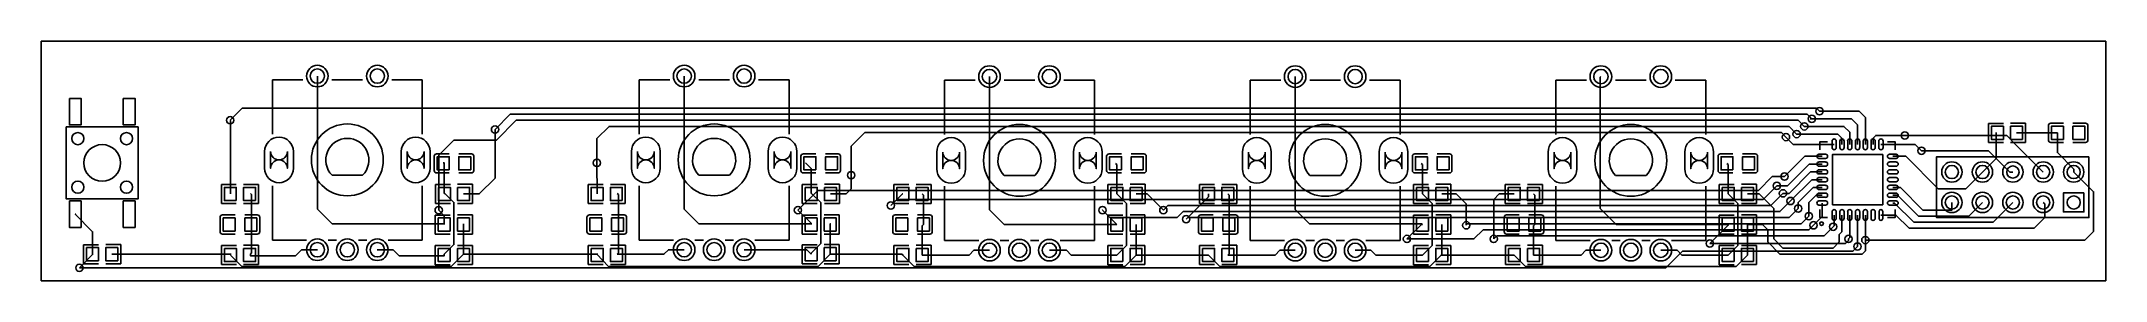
# Model space of a CAD drawing. Header units: millimetres. Extents: x 0 to 172, y -20 to 0.
import ezdxf

# ---------------------------------------------------------------- set-up
doc = ezdxf.new("R2010")
doc.units = ezdxf.units.MM

msp = doc.modelspace()

# ---------------------------------------------------------------- linework, layer by layer
for points in [[(0, 0), (172.21, 0), (172.21, -20), (0, -20)], [(0, -20), (0, 0)], [(19.28, -7.76), (19.28, -3.21)], [(19.28, -3.21), (21.83, -3.21)], [(33.62, -15.24), (24.26, -15.24), (23.03, -14.01), (23.03, -2.91)], [(24.25, -3.21), (26.8, -3.21)], [(29.23, -3.21), (31.78, -3.21)], [(31.78, -7.76), (31.78, -3.21)], [(49.88, -7.76), (49.88, -3.21)], [(49.88, -3.21), (52.43, -3.21)], [(64.22, -15.24), (54.86, -15.24), (53.63, -14.01), (53.63, -2.91)], [(54.86, -3.21), (57.41, -3.21)], [(59.83, -3.21), (62.38, -3.21)], [(62.38, -7.76), (62.38, -3.21)], [(75.35, -7.8), (75.35, -3.25)], [(75.35, -3.25), (77.9, -3.25)], [(79.1, -2.95), (79.1, -14.08), (80.32, -15.3), (89.73, -15.3)], [(80.32, -3.25), (82.87, -3.25)], [(85.3, -3.25), (87.85, -3.25)], [(87.85, -7.8), (87.85, -3.25)], [(100.85, -7.8), (100.85, -3.25)], [(100.85, -3.25), (103.4, -3.25)], [(115.22, -15.3), (115.17, -15.24), (105.79, -15.24), (104.6, -14.05), (104.6, -2.95)], [(105.83, -3.25), (108.37, -3.25)], [(110.8, -3.25), (113.35, -3.25)], [(113.35, -7.8), (113.35, -3.25)], [(126.35, -7.8), (126.35, -3.25)], [(126.35, -3.25), (128.9, -3.25)], [(130.1, -2.95), (130.05, -3), (130.05, -13.97), (131.38, -15.3), (140.73, -15.3)], [(131.33, -3.25), (133.87, -3.25)], [(136.3, -3.25), (138.85, -3.25)], [(138.85, -7.8), (138.85, -3.25)], [(148.34, -5.84), (148.08, -5.59), (16.76, -5.59), (15.75, -6.6)], [(15.75, -6.6), (15.77, -6.63), (15.77, -12.75)], [(147.07, -7.11), (146.56, -6.6), (39.62, -6.6), (37.97, -8.25), (34.42, -8.25), (33.15, -9.52), (33.15, -14.1)], [(147.7, -6.48), (147.32, -6.1), (39.12, -6.1), (37.85, -7.37)], [(151.51, -8.61), (151.51, -6.99), (151, -6.48), (147.57, -6.48), (147.7, -6.48)], [(152.16, -8.61), (152.16, -6.37), (151.64, -5.84), (148.84, -5.84), (148.34, -5.84)], [(163.68, -6.86), (162.43, -6.86)], [(162.43, -8.46), (162.43, -6.86)], [(164.28, -6.85), (165.53, -6.85)], [(165.53, -8.45), (165.53, -6.85)], [(167.63, -6.85), (167.68, -6.85)], [(168.68, -6.85), (167.68, -6.85)], [(169.48, -6.85), (170.48, -6.85)], [(170.53, -6.85), (170.48, -6.85)], [(37.85, -7.37), (37.85, -11.43), (36.53, -12.75), (35.23, -12.75)], [(146.43, -7.75), (145.8, -7.11), (47.37, -7.11), (46.35, -8.13), (46.35, -10.16)], [(145.54, -8), (145.16, -7.62), (68.71, -7.62), (67.56, -8.76), (67.56, -11.18)], [(149.56, -8.61), (146.15, -8.61), (145.54, -8)], [(150.21, -8.61), (150.21, -8.1), (149.86, -7.75), (146.43, -7.75)], [(150.86, -8.61), (150.86, -7.6), (150.37, -7.11), (147.07, -7.11)], [(148.36, -9.06), (148.36, -8.41), (149.01, -8.41)], [(155.45, -7.87), (153.03, -7.87), (152.81, -8.1), (152.81, -8.61)], [(156.84, -9.14), (156.31, -8.61), (153.46, -8.61)], [(154.66, -9.06), (154.66, -8.41), (154.01, -8.41)], [(167, -10.92), (164.72, -8.64), (163.96, -7.87), (155.45, -7.87)], [(161.93, -10.92), (163.07, -9.78), (163.07, -8.51), (163.07, -7.62)], [(163.68, -8.46), (162.43, -8.46)], [(164.28, -8.45), (165.53, -8.45)], [(168.18, -7.65), (164.78, -7.65)], [(167.43, -8.25), (167.43, -7.05)], [(167.63, -8.45), (167.68, -8.45)], [(168.68, -8.45), (167.68, -8.45)], [(169.54, -10.92), (169.54, -10.67), (168.18, -9.3), (168.18, -7.65)], [(169.48, -8.45), (170.48, -8.45)], [(170.53, -8.45), (170.48, -8.45)], [(170.73, -8.25), (170.73, -7.05)], [(32.78, -10.8), (32.78, -9.6)], [(32.98, -9.4), (33.03, -9.4)], [(34.03, -9.4), (33.03, -9.4)], [(33.52, -10.16), (33.62, -10.16), (33.62, -12.7)], [(34.83, -9.4), (35.83, -9.4)], [(35.88, -9.4), (35.83, -9.4)], [(36.08, -10.8), (36.08, -9.6)], [(46.35, -10.16), (46.38, -12.75)], [(63.37, -10.8), (63.37, -9.6)], [(63.57, -9.4), (63.62, -9.4)], [(64.62, -9.4), (63.62, -9.4)], [(63.74, -10.16), (64.22, -10.64), (64.22, -12.7)], [(65.42, -9.4), (66.42, -9.4)], [(66.47, -9.4), (66.42, -9.4)], [(66.67, -10.8), (66.67, -9.6)], [(88.87, -10.8), (88.87, -9.6)], [(89.07, -9.4), (89.12, -9.4)], [(90.12, -9.4), (89.12, -9.4)], [(89.62, -10.2), (89.72, -10.3), (89.72, -12.75)], [(90.92, -9.4), (91.92, -9.4)], [(91.97, -9.4), (91.92, -9.4)], [(92.17, -10.8), (92.17, -9.6)], [(114.38, -10.8), (114.38, -9.6)], [(114.58, -9.4), (114.63, -9.4)], [(115.63, -9.4), (114.63, -9.4)], [(115.12, -10.2), (115.22, -10.3), (115.22, -12.75)], [(116.43, -9.4), (117.43, -9.4)], [(117.48, -9.4), (117.43, -9.4)], [(117.68, -10.8), (117.68, -9.6)], [(139.87, -10.8), (139.87, -9.6)], [(140.07, -9.4), (140.12, -9.4)], [(141.12, -9.4), (140.12, -9.4)], [(140.62, -10.2), (140.72, -10.3), (140.72, -12.75)], [(141.92, -9.4), (142.92, -9.4)], [(142.97, -9.4), (142.92, -9.4)], [(143.17, -10.8), (143.17, -9.6)], [(148.56, -10.26), (147.48, -10.26), (145.67, -12.07), (144.78, -12.07)], [(148.56, -9.61), (147.11, -9.61), (145.42, -11.3)], [(154.46, -9.61), (155.53, -9.61), (158.24, -12.32)], [(164.47, -10.92), (164.21, -10.92), (162.43, -9.14), (156.84, -9.14)], [(16.27, -11.96), (15.02, -11.96)], [(15.02, -13.56), (15.02, -11.96)], [(16.87, -11.95), (18.12, -11.95)], [(18.12, -13.55), (18.12, -11.95)], [(26.8, -11.18), (24.26, -11.18)], [(32.88, -11.95), (32.88, -13.55)], [(34.13, -11.95), (32.88, -11.95)], [(32.98, -11), (33.03, -11)], [(34.03, -11), (33.03, -11)], [(34.73, -11.94), (35.98, -11.94)], [(34.83, -11), (35.83, -11)], [(35.88, -11), (35.83, -11)], [(35.98, -11.94), (35.98, -13.54)], [(46.87, -11.96), (45.62, -11.96)], [(45.62, -13.56), (45.62, -11.96)], [(47.47, -11.95), (48.72, -11.95)], [(48.72, -13.55), (48.72, -11.95)], [(57.4, -11.18), (54.86, -11.18)], [(145.42, -11.3), (144.4, -11.3), (143.26, -12.45), (64.77, -12.45), (63.12, -14.1)], [(63.48, -11.95), (63.48, -13.55)], [(64.73, -11.95), (63.48, -11.95)], [(63.57, -11), (63.62, -11)], [(64.62, -11), (63.62, -11)], [(65.33, -11.94), (66.58, -11.94)], [(65.42, -11), (66.42, -11)], [(67.56, -11.18), (67.56, -12.32), (67.13, -12.75), (65.83, -12.75)], [(66.47, -11), (66.42, -11)], [(66.58, -11.94), (66.58, -13.54)], [(72.37, -11.96), (71.12, -11.96)], [(71.12, -13.56), (71.12, -11.96)], [(72.97, -11.95), (74.22, -11.95)], [(74.22, -13.55), (74.22, -11.95)], [(82.87, -11.22), (80.33, -11.22)], [(88.98, -11.95), (88.98, -13.55)], [(90.23, -11.95), (88.98, -11.95)], [(89.07, -11), (89.12, -11)], [(90.12, -11), (89.12, -11)], [(90.83, -11.94), (92.08, -11.94)], [(90.92, -11), (91.92, -11)], [(91.97, -11), (91.92, -11)], [(92.08, -11.94), (92.08, -13.54)], [(97.87, -11.96), (96.62, -11.96)], [(96.62, -13.56), (96.62, -11.96)], [(98.47, -11.95), (99.72, -11.95)], [(99.72, -13.55), (99.72, -11.95)], [(108.37, -11.22), (105.83, -11.22)], [(114.48, -11.95), (114.48, -13.55)], [(115.73, -11.95), (114.48, -11.95)], [(114.58, -11), (114.63, -11)], [(115.63, -11), (114.63, -11)], [(116.33, -11.94), (117.58, -11.94)], [(116.43, -11), (117.43, -11)], [(117.48, -11), (117.43, -11)], [(117.58, -11.94), (117.58, -13.54)], [(123.37, -11.96), (122.12, -11.96)], [(122.12, -13.56), (122.12, -11.96)], [(123.97, -11.95), (125.22, -11.95)], [(125.22, -13.55), (125.22, -11.95)], [(133.87, -11.22), (131.33, -11.22)], [(139.98, -11.95), (139.98, -13.55)], [(141.23, -11.95), (139.98, -11.95)], [(140.07, -11), (140.12, -11)], [(141.12, -11), (140.12, -11)], [(141.83, -11.94), (143.08, -11.94)], [(141.92, -11), (142.92, -11)], [(142.97, -11), (142.92, -11)], [(143.08, -11.94), (143.08, -13.54)], [(148.56, -10.91), (147.59, -10.91), (145.8, -12.7), (145.29, -12.7)], [(148.56, -11.56), (147.7, -11.56), (145.92, -13.34)], [(152.16, -16.6), (170.47, -16.6), (171.2, -15.88), (171.2, -12.57), (169.54, -10.92)], [(158.24, -12.32), (160.53, -12.32), (161.93, -10.92)], [(16.27, -13.56), (15.02, -13.56)], [(16.87, -13.55), (18.12, -13.55)], [(17.44, -12.7), (17.54, -12.8), (17.54, -15.24)], [(19.28, -16.61), (19.28, -12.06)], [(31.78, -16.61), (31.78, -12.06)], [(34.13, -13.55), (32.88, -13.55)], [(33.62, -17.78), (34.42, -16.98), (34.42, -13.46), (33.65, -12.7), (33.62, -12.7)], [(34.73, -13.54), (35.98, -13.54)], [(46.87, -13.56), (45.62, -13.56)], [(47.47, -13.55), (48.72, -13.55)], [(48.04, -12.7), (48.14, -12.8), (48.14, -15.24)], [(49.88, -16.61), (49.88, -12.06)], [(62.38, -16.61), (62.38, -12.06)], [(64.73, -13.55), (63.48, -13.55)], [(64.22, -17.78), (64.22, -17.69), (65.02, -16.89), (65.02, -13.46), (64.26, -12.7), (64.22, -12.7)], [(65.33, -13.54), (66.58, -13.54)], [(144.78, -12.07), (143.64, -13.21), (71.37, -13.21), (70.87, -13.72)], [(70.87, -13.72), (71.83, -12.75), (71.87, -12.75)], [(72.37, -13.56), (71.12, -13.56)], [(72.97, -13.55), (74.22, -13.55)], [(73.47, -12.75), (73.58, -12.85), (73.58, -15.3)], [(75.35, -16.65), (75.35, -12.1)], [(87.85, -16.65), (87.85, -12.1)], [(145.92, -13.34), (145.03, -14.22), (95.25, -14.22), (94.74, -14.73), (89.15, -14.73), (88.52, -14.1)], [(90.23, -13.55), (88.98, -13.55)], [(89.72, -12.75), (90.52, -13.55), (90.52, -15.3)], [(90.83, -13.54), (92.08, -13.54)], [(93.6, -14.1), (92.25, -12.75), (91.33, -12.75)], [(145.29, -12.7), (144.27, -13.72), (93.98, -13.72), (93.6, -14.1)], [(95.5, -14.86), (97.37, -12.99), (97.37, -12.75)], [(97.87, -13.56), (96.62, -13.56)], [(98.47, -13.55), (99.72, -13.55)], [(98.97, -12.75), (99.08, -12.85), (99.08, -15.3)], [(100.85, -16.65), (100.85, -12.1)], [(113.35, -16.65), (113.35, -12.1)], [(115.73, -13.55), (114.48, -13.55)], [(115.22, -12.75), (116.02, -13.55), (116.02, -15.3)], [(116.33, -13.54), (117.58, -13.54)], [(118.87, -15.37), (118.87, -13.59), (118.03, -12.75), (116.82, -12.75)], [(122.87, -12.75), (121.62, -12.75), (121.16, -13.21), (121.16, -16.51)], [(123.37, -13.56), (122.12, -13.56)], [(123.97, -13.55), (125.22, -13.55)], [(124.47, -12.75), (124.58, -12.85), (124.58, -15.3)], [(126.35, -16.65), (126.35, -12.1)], [(144.78, -12.07), (143.64, -13.21), (136.65, -13.21), (132.21, -13.21)], [(138.85, -16.65), (138.85, -12.1)], [(141.23, -13.55), (139.98, -13.55)], [(140.72, -12.75), (141.52, -13.55), (141.52, -15.3)], [(141.83, -13.54), (143.08, -13.54)], [(142.32, -12.75), (143.31, -12.75), (144.53, -13.97), (144.53, -16.51), (145.29, -17.27), (149.48, -17.27), (149.99, -16.76), (149.99, -16.13), (150.21, -15.91), (150.21, -14.51)], [(148.56, -12.21), (147.81, -12.21), (146.56, -13.46), (146.56, -13.97)], [(148.56, -12.86), (148.05, -12.86), (147.45, -13.46), (147.45, -14.61)], [(148.56, -13.51), (148.56, -14.63), (147.83, -15.37)], [(154.46, -12.21), (155.08, -12.21), (156.97, -14.1)], [(154.46, -12.86), (154.84, -12.86), (156.59, -14.61)], [(154.46, -13.51), (154.6, -13.51), (156.21, -15.11)], [(155.83, -15.62), (166.24, -15.62), (167.13, -14.73), (167.13, -13.59), (167, -13.46)], [(156.21, -15.11), (162.81, -15.11), (164.47, -13.46)], [(156.59, -14.61), (160.78, -14.61), (161.93, -13.46)], [(156.97, -14.1), (159.38, -14.1), (159.38, -13.46)], [(2.83, -14.44), (2.88, -14.44), (2.83, -14.44), (4.28, -15.91), (4.28, -17.78)], [(14.92, -14.7), (14.92, -15.9)], [(15.12, -14.5), (15.17, -14.5)], [(16.17, -14.5), (15.17, -14.5)], [(16.97, -14.5), (17.97, -14.5)], [(17.44, -17.78), (17.54, -17.68), (17.54, -15.24)], [(18.02, -14.5), (17.97, -14.5)], [(18.22, -14.7), (18.22, -15.9)], [(34.12, -14.51), (32.87, -14.51)], [(32.87, -16.11), (32.87, -14.51)], [(33.15, -14.1), (33.62, -14.57), (33.62, -15.3)], [(34.72, -14.5), (35.97, -14.5)], [(35.22, -15.24), (35.22, -17.78)], [(35.97, -16.1), (35.97, -14.5)], [(45.52, -14.7), (45.52, -15.9)], [(45.72, -14.5), (45.77, -14.5)], [(46.77, -14.5), (45.77, -14.5)], [(47.57, -14.5), (48.57, -14.5)], [(48.04, -17.78), (48.14, -17.68), (48.14, -15.24)], [(48.62, -14.5), (48.57, -14.5)], [(48.82, -14.7), (48.82, -15.9)], [(63.12, -14.1), (64.22, -15.2), (64.22, -15.3)], [(64.72, -14.51), (63.47, -14.51)], [(63.47, -16.11), (63.47, -14.51)], [(65.32, -14.5), (66.57, -14.5)], [(65.82, -15.24), (65.82, -15.24), (65.82, -17.78)], [(66.57, -16.1), (66.57, -14.5)], [(71.03, -14.7), (71.03, -15.9)], [(71.23, -14.5), (71.28, -14.5)], [(72.28, -14.5), (71.28, -14.5)], [(73.08, -14.5), (74.08, -14.5)], [(73.58, -15.3), (73.47, -15.4), (73.47, -17.85)], [(74.13, -14.5), (74.08, -14.5)], [(74.33, -14.7), (74.33, -15.9)], [(88.52, -14.1), (88.52, -14.1), (89.72, -15.3)], [(90.22, -14.51), (88.97, -14.51)], [(88.97, -16.11), (88.97, -14.51)], [(90.52, -15.3), (90.52, -17.05), (89.72, -17.85)], [(90.82, -14.5), (92.07, -14.5)], [(91.32, -15.3), (91.32, -17.85)], [(92.07, -16.1), (92.07, -14.5)], [(146.56, -13.97), (145.8, -14.73), (95.63, -14.73), (95.5, -14.86)], [(96.52, -14.7), (96.52, -15.9)], [(96.72, -14.5), (96.77, -14.5)], [(97.77, -14.5), (96.77, -14.5)], [(98.57, -14.5), (99.57, -14.5)], [(98.97, -17.85), (99.08, -17.75), (99.08, -15.3)], [(99.62, -14.5), (99.57, -14.5)], [(99.82, -14.7), (99.82, -15.9)], [(113.92, -16.51), (115.13, -15.3), (115.22, -15.3)], [(147.83, -15.37), (147.45, -15.75), (120.27, -15.75), (119.51, -16.51), (113.92, -16.51)], [(115.72, -14.51), (114.47, -14.51)], [(114.47, -16.11), (114.47, -14.51)], [(116.02, -15.3), (116.02, -17.05), (115.22, -17.85)], [(116.32, -14.5), (117.57, -14.5)], [(116.82, -15.3), (116.82, -17.85)], [(117.57, -16.1), (117.57, -14.5)], [(147.45, -14.61), (146.81, -15.24), (118.87, -15.24), (118.87, -15.37)], [(149.48, -15.49), (148.72, -16.26), (121.41, -16.26), (121.16, -16.51)], [(122.03, -14.7), (122.03, -15.9)], [(122.23, -14.5), (122.28, -14.5)], [(123.28, -14.5), (122.28, -14.5)], [(124.08, -14.5), (125.08, -14.5)], [(124.58, -15.3), (124.47, -15.4), (124.47, -17.85)], [(125.13, -14.5), (125.08, -14.5)], [(125.33, -14.7), (125.33, -15.9)], [(140.72, -15.3), (140.72, -15.36), (139.19, -16.89)], [(141.22, -14.51), (139.97, -14.51)], [(139.97, -16.11), (139.97, -14.51)], [(141.52, -15.3), (141.52, -17.05), (140.72, -17.85)], [(141.82, -14.5), (143.07, -14.5)], [(142.32, -15.3), (143.57, -15.3), (144.02, -15.75), (144.02, -16.76), (145.03, -17.78), (151.89, -17.78), (152.16, -17.51), (152.16, -16.6)], [(142.32, -15.3), (142.32, -17.85)], [(143.07, -16.1), (143.07, -14.5)], [(149.01, -14.71), (148.36, -14.71), (148.36, -14.06)], [(149.56, -14.51), (149.56, -15.41), (149.48, -15.49)], [(150.75, -16.51), (150.86, -16.4), (150.86, -14.51)], [(151.51, -17.14), (151.51, -14.51)], [(152.16, -16.6), (152.16, -14.51)], [(153.46, -14.51), (154.71, -14.51), (155.83, -15.62)], [(154.66, -14.06), (154.66, -14.71), (154.01, -14.71)], [(3.18, -18.92), (135.51, -18.92), (136.91, -17.53), (151.13, -17.53), (151.51, -17.14)], [(4.78, -16.99), (3.53, -16.99)], [(3.53, -18.59), (3.53, -16.99)], [(5.38, -16.98), (6.63, -16.98)], [(6.63, -18.58), (6.63, -16.98)], [(15.03, -17.05), (15.03, -18.65)], [(16.28, -17.05), (15.03, -17.05)], [(15.12, -16.1), (15.17, -16.1)], [(16.17, -16.1), (15.17, -16.1)], [(16.88, -17.04), (18.13, -17.04)], [(16.97, -16.1), (17.97, -16.1)], [(18.02, -16.1), (17.97, -16.1)], [(18.13, -17.04), (18.13, -18.64)], [(19.28, -16.61), (22.13, -16.61)], [(23.93, -16.61), (24.63, -16.61)], [(26.45, -16.61), (27.15, -16.61)], [(28.93, -16.61), (31.78, -16.61)], [(34.12, -16.11), (32.87, -16.11)], [(34.12, -17.06), (32.87, -17.06)], [(32.87, -18.66), (32.87, -17.06)], [(34.72, -16.1), (35.97, -16.1)], [(34.72, -17.05), (35.97, -17.05)], [(35.97, -18.65), (35.97, -17.05)], [(45.63, -17.05), (45.63, -18.65)], [(46.88, -17.05), (45.63, -17.05)], [(45.72, -16.1), (45.77, -16.1)], [(46.77, -16.1), (45.77, -16.1)], [(47.48, -17.04), (48.73, -17.04)], [(47.57, -16.1), (48.57, -16.1)], [(48.62, -16.1), (48.57, -16.1)], [(48.73, -17.04), (48.73, -18.64)], [(49.88, -16.61), (52.73, -16.61)], [(54.53, -16.61), (55.23, -16.61)], [(57.05, -16.61), (57.75, -16.61)], [(59.53, -16.61), (62.38, -16.61)], [(64.72, -16.11), (63.47, -16.11)], [(64.72, -16.99), (63.47, -16.99)], [(63.47, -18.59), (63.47, -16.99)], [(65.32, -16.1), (66.57, -16.1)], [(65.32, -16.98), (66.57, -16.98)], [(66.57, -18.58), (66.57, -16.98)], [(71.13, -17.05), (71.13, -18.65)], [(72.38, -17.05), (71.13, -17.05)], [(71.23, -16.1), (71.28, -16.1)], [(72.28, -16.1), (71.28, -16.1)], [(72.98, -17.04), (74.23, -17.04)], [(73.08, -16.1), (74.08, -16.1)], [(74.13, -16.1), (74.08, -16.1)], [(74.23, -17.04), (74.23, -18.64)], [(75.35, -16.65), (78.2, -16.65)], [(80, -16.65), (80.7, -16.65)], [(82.52, -16.65), (83.22, -16.65)], [(85, -16.65), (87.85, -16.65)], [(90.22, -16.11), (88.97, -16.11)], [(90.22, -17.06), (88.97, -17.06)], [(88.97, -18.66), (88.97, -17.06)], [(90.82, -16.1), (92.07, -16.1)], [(90.82, -17.05), (92.07, -17.05)], [(92.07, -18.65), (92.07, -17.05)], [(96.63, -17.05), (96.63, -18.65)], [(97.88, -17.05), (96.63, -17.05)], [(96.72, -16.1), (96.77, -16.1)], [(97.77, -16.1), (96.77, -16.1)], [(98.48, -17.04), (99.73, -17.04)], [(98.57, -16.1), (99.57, -16.1)], [(99.62, -16.1), (99.57, -16.1)], [(99.73, -17.04), (99.73, -18.64)], [(100.85, -16.65), (103.7, -16.65)], [(105.5, -16.65), (106.2, -16.65)], [(108.02, -16.65), (108.72, -16.65)], [(110.5, -16.65), (113.35, -16.65)], [(115.72, -16.11), (114.47, -16.11)], [(115.72, -17.06), (114.47, -17.06)], [(114.47, -18.66), (114.47, -17.06)], [(116.32, -16.1), (117.57, -16.1)], [(116.32, -17.05), (117.57, -17.05)], [(117.57, -18.65), (117.57, -17.05)], [(122.13, -17.05), (122.13, -18.65)], [(123.38, -17.05), (122.13, -17.05)], [(122.23, -16.1), (122.28, -16.1)], [(123.28, -16.1), (122.28, -16.1)], [(123.98, -17.04), (125.23, -17.04)], [(124.08, -16.1), (125.08, -16.1)], [(125.13, -16.1), (125.08, -16.1)], [(125.23, -17.04), (125.23, -18.64)], [(126.35, -16.65), (129.2, -16.65)], [(131, -16.65), (131.7, -16.65)], [(133.52, -16.65), (134.22, -16.65)], [(136, -16.65), (138.85, -16.65)], [(150.75, -16.51), (150.75, -16.64), (150.5, -16.89), (139.19, -16.89)], [(141.22, -16.11), (139.97, -16.11)], [(141.22, -17.06), (139.97, -17.06)], [(139.97, -18.66), (139.97, -17.06)], [(141.82, -16.1), (143.07, -16.1)], [(141.82, -17.05), (143.07, -17.05)], [(143.07, -18.65), (143.07, -17.05)], [(4.28, -17.78), (4.28, -17.82), (3.18, -18.92)], [(4.78, -18.59), (3.53, -18.59)], [(5.38, -18.58), (6.63, -18.58)], [(5.88, -17.78), (15.84, -17.78)], [(16.28, -18.65), (15.03, -18.65)], [(15.78, -17.85), (16.72, -18.8), (34.2, -18.8), (35.22, -17.78)], [(16.88, -18.64), (18.13, -18.64)], [(17.44, -17.78), (17.44, -17.91), (21.21, -17.91), (21.71, -17.41), (23.03, -17.41)], [(33.62, -17.78), (33.62, -17.91), (29.84, -17.91), (29.35, -17.41), (28.03, -17.41)], [(34.12, -18.66), (32.87, -18.66)], [(34.72, -18.65), (35.97, -18.65)], [(35.22, -17.78), (46.44, -17.78)], [(46.88, -18.65), (45.63, -18.65)], [(46.35, -17.78), (47.33, -18.8), (47.33, -18.8)], [(47.37, -18.8), (64.55, -18.8)], [(47.48, -18.64), (48.73, -18.64)], [(48.04, -17.78), (51.94, -17.78), (52.31, -17.41), (53.63, -17.41)], [(64.22, -17.78), (63.85, -17.41), (59.95, -17.41), (58.63, -17.41)], [(64.72, -18.59), (63.47, -18.59)], [(64.52, -18.8), (64.81, -18.8), (65.82, -17.78)], [(65.32, -18.58), (66.57, -18.58)], [(65.82, -17.78), (71.8, -17.78), (71.87, -17.85)], [(72.38, -18.65), (71.13, -18.65)], [(71.87, -17.85), (72.82, -18.8), (90.38, -18.8), (91.32, -17.85)], [(72.98, -18.64), (74.23, -18.64)], [(73.47, -17.85), (77.4, -17.85), (77.8, -17.45), (79.1, -17.45)], [(89.73, -17.85), (85.92, -17.85), (85.52, -17.45), (84.1, -17.45)], [(90.22, -18.66), (88.97, -18.66)], [(90.82, -18.65), (92.07, -18.65)], [(91.32, -17.85), (97.37, -17.85)], [(97.88, -18.65), (96.63, -18.65)], [(97.37, -17.85), (98.32, -18.8), (115.82, -18.8), (116.77, -17.85), (116.82, -17.85)], [(98.48, -18.64), (99.73, -18.64)], [(98.98, -17.85), (102.93, -17.85), (103.33, -17.45), (104.6, -17.45)], [(109.6, -17.45), (110.92, -17.45), (111.32, -17.85), (115.22, -17.85)], [(115.72, -18.66), (114.47, -18.66)], [(116.32, -18.65), (117.57, -18.65)], [(122.87, -17.85), (116.82, -17.85)], [(123.38, -18.65), (122.13, -18.65)], [(122.87, -17.85), (123.82, -18.8), (141.38, -18.8), (142.32, -17.85)], [(123.98, -18.64), (125.23, -18.64)], [(130.1, -17.45), (128.85, -17.45), (128.45, -17.85), (124.48, -17.85)], [(135.1, -17.45), (136.45, -17.45), (136.85, -17.85), (140.73, -17.85)], [(141.22, -18.66), (139.97, -18.66)], [(141.82, -18.65), (143.07, -18.65)]]:
    msp.add_lwpolyline(points)
for points in [[(2.34, -4.78), (3.32, -4.78), (3.32, -6.98), (2.34, -6.98)], [(6.84, -4.78), (7.82, -4.78), (7.82, -6.98), (6.84, -6.98)], [(8.08, -7.16), (8.08, -13.16), (2.08, -13.16), (2.08, -7.16), (8.08, -7.16)], [(149.39, -8.33), (149.39, -8.88)], [(149.74, -8.33), (149.74, -8.88)], [(150.04, -8.33), (150.04, -8.88)], [(150.39, -8.33), (150.39, -8.88)], [(150.69, -8.33), (150.69, -8.88)], [(151.04, -8.33), (151.04, -8.88)], [(151.34, -8.33), (151.34, -8.88)], [(151.69, -8.33), (151.69, -8.88)], [(151.99, -8.33), (151.99, -8.88)], [(152.34, -8.33), (152.34, -8.88)], [(152.64, -8.33), (152.64, -8.88)], [(152.99, -8.33), (152.99, -8.88)], [(153.29, -8.33), (153.29, -8.88)], [(153.64, -8.33), (153.64, -8.88)], [(163.68, -8.2), (162.68, -8.2), (162.68, -7.1), (163.68, -7.1)], [(165.28, -8.2), (164.28, -8.2), (164.28, -7.1), (165.28, -7.1)], [(168.68, -8.2), (167.68, -8.2), (167.68, -7.1), (168.68, -7.1)], [(170.48, -8.2), (169.48, -8.2), (169.48, -7.1), (170.48, -7.1)], [(18.63, -10.61), (18.63, -9.21)], [(19.13, -9.21), (19.13, -10.61)], [(20.53, -9.21), (20.53, -10.61)], [(21.03, -10.61), (21.03, -9.21)], [(30.03, -10.61), (30.03, -9.21)], [(30.53, -9.21), (30.53, -10.61)], [(31.93, -9.21), (31.93, -10.61)], [(32.43, -10.61), (32.43, -9.21)], [(34.03, -10.75), (33.03, -10.75), (33.03, -9.65), (34.03, -9.65)], [(35.83, -10.75), (34.83, -10.75), (34.83, -9.65), (35.83, -9.65)], [(49.23, -10.61), (49.23, -9.21)], [(49.73, -9.21), (49.73, -10.61)], [(51.13, -9.21), (51.13, -10.61)], [(51.63, -10.61), (51.63, -9.21)], [(60.63, -10.61), (60.63, -9.21)], [(61.13, -9.21), (61.13, -10.61)], [(62.53, -9.21), (62.53, -10.61)], [(63.03, -10.61), (63.03, -9.21)], [(64.62, -10.75), (63.62, -10.75), (63.62, -9.65), (64.62, -9.65)], [(66.42, -10.75), (65.42, -10.75), (65.42, -9.65), (66.42, -9.65)], [(74.7, -10.65), (74.7, -9.25)], [(75.2, -9.25), (75.2, -10.65)], [(76.6, -9.25), (76.6, -10.65)], [(77.1, -10.65), (77.1, -9.25)], [(86.1, -10.65), (86.1, -9.25)], [(86.6, -9.25), (86.6, -10.65)], [(88, -9.25), (88, -10.65)], [(88.5, -10.65), (88.5, -9.25)], [(90.12, -10.75), (89.12, -10.75), (89.12, -9.65), (90.12, -9.65)], [(91.92, -10.75), (90.92, -10.75), (90.92, -9.65), (91.92, -9.65)], [(100.2, -10.65), (100.2, -9.25)], [(100.7, -9.25), (100.7, -10.65)], [(102.1, -9.25), (102.1, -10.65)], [(102.6, -10.65), (102.6, -9.25)], [(111.6, -10.65), (111.6, -9.25)], [(112.1, -9.25), (112.1, -10.65)], [(113.5, -9.25), (113.5, -10.65)], [(114, -10.65), (114, -9.25)], [(115.63, -10.75), (114.63, -10.75), (114.63, -9.65), (115.63, -9.65)], [(117.43, -10.75), (116.43, -10.75), (116.43, -9.65), (117.43, -9.65)], [(125.7, -10.65), (125.7, -9.25)], [(126.2, -9.25), (126.2, -10.65)], [(127.6, -9.25), (127.6, -10.65)], [(128.1, -10.65), (128.1, -9.25)], [(137.1, -10.65), (137.1, -9.25)], [(137.6, -9.25), (137.6, -10.65)], [(139, -9.25), (139, -10.65)], [(139.5, -10.65), (139.5, -9.25)], [(141.12, -10.75), (140.12, -10.75), (140.12, -9.65), (141.12, -9.65)], [(142.92, -10.75), (141.92, -10.75), (141.92, -9.65), (142.92, -9.65)], [(148.84, -9.43), (148.29, -9.43)], [(148.84, -9.78), (148.29, -9.78)], [(148.84, -10.08), (148.29, -10.08)], [(149.41, -13.66), (149.41, -9.46), (153.61, -9.46), (153.61, -13.66)], [(154.73, -9.43), (154.18, -9.43)], [(154.73, -9.78), (154.18, -9.78)], [(154.73, -10.08), (154.18, -10.08)], [(170.81, -9.65), (158.11, -9.65), (158.11, -14.73), (170.81, -14.73), (170.81, -9.65)], [(148.84, -10.43), (148.29, -10.43)], [(148.84, -10.73), (148.29, -10.73)], [(148.84, -11.08), (148.29, -11.08)], [(148.84, -11.38), (148.29, -11.38)], [(148.84, -11.73), (148.29, -11.73)], [(148.84, -12.03), (148.29, -12.03)], [(154.73, -10.43), (154.18, -10.43)], [(154.73, -10.73), (154.18, -10.73)], [(154.73, -11.08), (154.18, -11.08)], [(154.73, -11.38), (154.18, -11.38)], [(154.73, -11.73), (154.18, -11.73)], [(154.73, -12.03), (154.18, -12.03)], [(2.34, -13.34), (3.32, -13.34), (3.32, -15.54), (2.34, -15.54)], [(6.84, -13.34), (7.82, -13.34), (7.82, -15.54), (6.84, -15.54)], [(16.27, -13.3), (15.27, -13.3), (15.27, -12.2), (16.27, -12.2)], [(17.87, -13.3), (16.87, -13.3), (16.87, -12.2), (17.87, -12.2)], [(33.13, -12.2), (34.13, -12.2), (34.13, -13.3), (33.13, -13.3)], [(34.73, -12.2), (35.73, -12.2), (35.73, -13.3), (34.73, -13.3)], [(46.87, -13.3), (45.87, -13.3), (45.87, -12.2), (46.87, -12.2)], [(48.47, -13.3), (47.47, -13.3), (47.47, -12.2), (48.47, -12.2)], [(63.73, -12.2), (64.73, -12.2), (64.73, -13.3), (63.73, -13.3)], [(65.33, -12.2), (66.33, -12.2), (66.33, -13.3), (65.33, -13.3)], [(72.37, -13.3), (71.37, -13.3), (71.37, -12.2), (72.37, -12.2)], [(73.97, -13.3), (72.97, -13.3), (72.97, -12.2), (73.97, -12.2)], [(89.23, -12.2), (90.23, -12.2), (90.23, -13.3), (89.23, -13.3)], [(90.83, -12.2), (91.83, -12.2), (91.83, -13.3), (90.83, -13.3)], [(97.87, -13.3), (96.87, -13.3), (96.87, -12.2), (97.87, -12.2)], [(99.47, -13.3), (98.47, -13.3), (98.47, -12.2), (99.47, -12.2)], [(114.73, -12.2), (115.73, -12.2), (115.73, -13.3), (114.73, -13.3)], [(116.33, -12.2), (117.33, -12.2), (117.33, -13.3), (116.33, -13.3)], [(123.37, -13.3), (122.37, -13.3), (122.37, -12.2), (123.37, -12.2)], [(124.97, -13.3), (123.97, -13.3), (123.97, -12.2), (124.97, -12.2)], [(140.23, -12.2), (141.23, -12.2), (141.23, -13.3), (140.23, -13.3)], [(141.83, -12.2), (142.83, -12.2), (142.83, -13.3), (141.83, -13.3)], [(148.84, -12.38), (148.29, -12.38)], [(148.84, -12.68), (148.29, -12.68)], [(148.84, -13.03), (148.29, -13.03)], [(148.84, -13.33), (148.29, -13.33)], [(148.84, -13.68), (148.29, -13.68)], [(154.73, -12.38), (154.18, -12.38)], [(154.73, -12.68), (154.18, -12.68)], [(154.73, -13.03), (154.18, -13.03)], [(154.73, -13.33), (154.18, -13.33)], [(154.73, -13.68), (154.18, -13.68)], [(170.4, -12.67), (168.69, -12.67), (168.69, -14.25), (170.4, -14.25)], [(15.17, -14.75), (16.17, -14.75), (16.17, -15.85), (15.17, -15.85)], [(16.97, -14.75), (17.97, -14.75), (17.97, -15.85), (16.97, -15.85)], [(34.12, -15.85), (33.12, -15.85), (33.12, -14.75), (34.12, -14.75)], [(35.72, -15.85), (34.72, -15.85), (34.72, -14.75), (35.72, -14.75)], [(45.77, -14.75), (46.77, -14.75), (46.77, -15.85), (45.77, -15.85)], [(47.57, -14.75), (48.57, -14.75), (48.57, -15.85), (47.57, -15.85)], [(64.72, -15.85), (63.72, -15.85), (63.72, -14.75), (64.72, -14.75)], [(66.32, -15.85), (65.32, -15.85), (65.32, -14.75), (66.32, -14.75)], [(71.28, -14.75), (72.28, -14.75), (72.28, -15.85), (71.28, -15.85)], [(73.08, -14.75), (74.08, -14.75), (74.08, -15.85), (73.08, -15.85)], [(90.22, -15.85), (89.22, -15.85), (89.22, -14.75), (90.22, -14.75)], [(91.82, -15.85), (90.82, -15.85), (90.82, -14.75), (91.82, -14.75)], [(96.77, -14.75), (97.77, -14.75), (97.77, -15.85), (96.77, -15.85)], [(98.57, -14.75), (99.57, -14.75), (99.57, -15.85), (98.57, -15.85)], [(115.72, -15.85), (114.72, -15.85), (114.72, -14.75), (115.72, -14.75)], [(117.32, -15.85), (116.32, -15.85), (116.32, -14.75), (117.32, -14.75)], [(122.28, -14.75), (123.28, -14.75), (123.28, -15.85), (122.28, -15.85)], [(124.08, -14.75), (125.08, -14.75), (125.08, -15.85), (124.08, -15.85)], [(141.22, -15.85), (140.22, -15.85), (140.22, -14.75), (141.22, -14.75)], [(142.82, -15.85), (141.82, -15.85), (141.82, -14.75), (142.82, -14.75)], [(149.39, -14.23), (149.39, -14.78)], [(149.74, -14.23), (149.74, -14.78)], [(150.04, -14.23), (150.04, -14.78)], [(150.39, -14.23), (150.39, -14.78)], [(150.69, -14.23), (150.69, -14.78)], [(151.04, -14.23), (151.04, -14.78)], [(151.34, -14.23), (151.34, -14.78)], [(151.69, -14.23), (151.69, -14.78)], [(151.99, -14.23), (151.99, -14.78)], [(152.34, -14.23), (152.34, -14.78)], [(152.64, -14.23), (152.64, -14.78)], [(152.99, -14.23), (152.99, -14.78)], [(153.31, -14.21), (153.31, -14.81)], [(153.61, -14.21), (153.61, -14.81)], [(4.78, -18.33), (3.78, -18.33), (3.78, -17.23), (4.78, -17.23)], [(6.38, -18.33), (5.38, -18.33), (5.38, -17.23), (6.38, -17.23)], [(15.28, -17.3), (16.28, -17.3), (16.28, -18.4), (15.28, -18.4)], [(16.88, -17.3), (17.88, -17.3), (17.88, -18.4), (16.88, -18.4)], [(34.12, -18.4), (33.12, -18.4), (33.12, -17.3), (34.12, -17.3)], [(35.72, -18.4), (34.72, -18.4), (34.72, -17.3), (35.72, -17.3)], [(45.88, -17.3), (46.88, -17.3), (46.88, -18.4), (45.88, -18.4)], [(47.48, -17.3), (48.48, -17.3), (48.48, -18.4), (47.48, -18.4)], [(64.72, -18.33), (63.72, -18.33), (63.72, -17.23), (64.72, -17.23)], [(66.32, -18.33), (65.32, -18.33), (65.32, -17.23), (66.32, -17.23)], [(71.38, -17.3), (72.38, -17.3), (72.38, -18.4), (71.38, -18.4)], [(72.98, -17.3), (73.98, -17.3), (73.98, -18.4), (72.98, -18.4)], [(90.22, -18.4), (89.22, -18.4), (89.22, -17.3), (90.22, -17.3)], [(91.82, -18.4), (90.82, -18.4), (90.82, -17.3), (91.82, -17.3)], [(96.88, -17.3), (97.88, -17.3), (97.88, -18.4), (96.88, -18.4)], [(98.48, -17.3), (99.48, -17.3), (99.48, -18.4), (98.48, -18.4)], [(115.72, -18.4), (114.72, -18.4), (114.72, -17.3), (115.72, -17.3)], [(117.32, -18.4), (116.32, -18.4), (116.32, -17.3), (117.32, -17.3)], [(122.38, -17.3), (123.38, -17.3), (123.38, -18.4), (122.38, -18.4)], [(123.98, -17.3), (124.98, -17.3), (124.98, -18.4), (123.98, -18.4)], [(141.22, -18.4), (140.22, -18.4), (140.22, -17.3), (141.22, -17.3)], [(142.82, -18.4), (141.82, -18.4), (141.82, -17.3), (142.82, -17.3)]]:
    msp.add_lwpolyline(points, close=True)
for centre, radius in [((23.03, -2.91), 0.9), ((23.03, -2.91), 0.6), ((28.03, -2.91), 0.9), ((28.03, -2.91), 0.6), ((53.63, -2.91), 0.9), ((53.63, -2.91), 0.6), ((58.63, -2.91), 0.9), ((58.63, -2.91), 0.6), ((79.1, -2.95), 0.9), ((79.1, -2.95), 0.6), ((84.1, -2.95), 0.9), ((84.1, -2.95), 0.6), ((104.6, -2.95), 0.9), ((104.6, -2.95), 0.6), ((109.6, -2.95), 0.9), ((109.6, -2.95), 0.6), ((130.1, -2.95), 0.9), ((130.1, -2.95), 0.6), ((135.1, -2.95), 0.9), ((135.1, -2.95), 0.6), ((15.75, -6.6), 0.305), ((147.07, -7.11), 0.305), ((147.7, -6.48), 0.305), ((148.34, -5.84), 0.305), ((3.05, -8.13), 0.508), ((7.11, -8.13), 0.508), ((25.53, -9.91), 3), ((37.85, -7.37), 0.305), ((56.13, -9.91), 3), ((81.6, -9.95), 3), ((107.1, -9.95), 3), ((132.6, -9.95), 3), ((145.54, -8), 0.305), ((146.43, -7.75), 0.305), ((155.45, -7.87), 0.305), ((5.08, -10.16), 1.53), ((46.35, -10.16), 0.305), ((156.84, -9.14), 0.305), ((159.38, -10.92), 0.85), ((161.93, -10.92), 0.85), ((164.47, -10.92), 0.85), ((167, -10.92), 0.85), ((169.54, -10.92), 0.85), ((3.05, -12.19), 0.508), ((7.11, -12.19), 0.508), ((67.56, -11.18), 0.305), ((144.78, -12.07), 0.305), ((145.42, -11.3), 0.305), ((159.38, -10.92), 0.55), ((161.93, -10.92), 0.55), ((164.47, -10.92), 0.511), ((167, -10.92), 0.55), ((169.54, -10.92), 0.55), ((70.87, -13.72), 0.305), ((145.29, -12.7), 0.305), ((145.92, -13.34), 0.305), ((146.56, -13.97), 0.305), ((159.38, -13.46), 0.85), ((159.38, -13.46), 0.55), ((161.93, -13.46), 0.85), ((161.93, -13.46), 0.55), ((164.47, -13.46), 0.85), ((164.47, -13.46), 0.55), ((167, -13.46), 0.85), ((167, -13.46), 0.55), ((169.54, -13.46), 0.55), ((33.15, -14.1), 0.305), ((63.12, -14.1), 0.305), ((88.52, -14.1), 0.305), ((93.6, -14.1), 0.305), ((95.5, -14.86), 0.305), ((118.87, -15.37), 0.305), ((147.45, -14.61), 0.305), ((147.83, -15.37), 0.305), ((149.48, -15.49), 0.305), ((23.03, -17.41), 0.9), ((23.03, -17.41), 0.6), ((25.53, -17.41), 0.9), ((25.53, -17.41), 0.6), ((28.03, -17.41), 0.9), ((28.03, -17.41), 0.6), ((53.63, -17.41), 0.9), ((53.63, -17.41), 0.6), ((56.13, -17.41), 0.9), ((56.13, -17.41), 0.6), ((58.63, -17.41), 0.9), ((58.63, -17.41), 0.6), ((79.1, -17.45), 0.9), ((79.1, -17.45), 0.6), ((81.6, -17.45), 0.9), ((81.6, -17.45), 0.6), ((84.1, -17.45), 0.9), ((84.1, -17.45), 0.6), ((104.6, -17.45), 0.9), ((104.6, -17.45), 0.6), ((107.1, -17.45), 0.9), ((107.1, -17.45), 0.6), ((109.6, -17.45), 0.9), ((109.6, -17.45), 0.6), ((113.92, -16.51), 0.305), ((121.16, -16.51), 0.305), ((130.1, -17.45), 0.9), ((130.1, -17.45), 0.6), ((132.6, -17.45), 0.9), ((132.6, -17.45), 0.6), ((135.1, -17.45), 0.9), ((135.1, -17.45), 0.6), ((139.19, -16.89), 0.305), ((150.75, -16.51), 0.305), ((151.51, -17.14), 0.305), ((152.16, -16.6), 0.305), ((3.18, -18.92), 0.305)]:
    msp.add_circle(centre, radius)
for centre, radius, start, end in [((167.63, -7.05), 0.2, 90, 180), ((170.53, -7.05), 0.2, 0, 90), ((19.83, -9.21), 1.2, 0, 180), ((25.53, -9.91), 1.8, 314.9997, 225.0003), ((31.23, -9.21), 1.2, 0, 180), ((50.43, -9.21), 1.2, 0, 180), ((56.13, -9.91), 1.8, 314.9997, 225.0003), ((61.83, -9.21), 1.2, 0, 180), ((75.9, -9.25), 1.2, 0, 180), ((81.6, -9.95), 1.8, 314.9997, 225.0003), ((87.3, -9.25), 1.2, 0, 180), ((101.4, -9.25), 1.2, 0, 180), ((107.1, -9.95), 1.8, 314.9997, 225.0003), ((112.8, -9.25), 1.2, 0, 180), ((126.9, -9.25), 1.2, 0, 180), ((132.6, -9.95), 1.8, 314.9997, 225.0003), ((138.3, -9.25), 1.2, 0, 180), ((149.56, -8.33), 0.175, 360, 180), ((150.21, -8.33), 0.175, 360, 180), ((150.86, -8.33), 0.175, 360, 180), ((151.51, -8.33), 0.175, 360, 180), ((152.16, -8.33), 0.175, 360, 180), ((152.81, -8.33), 0.175, 360, 180), ((153.46, -8.33), 0.175, 360, 180), ((167.63, -8.25), 0.2, 180, 270), ((170.53, -8.25), 0.2, 270, 0), ((19.83, -9.21), 0.7, 180, 0), ((19.83, -10.61), 0.7, 0, 180), ((31.23, -9.21), 0.7, 180, 0), ((31.23, -10.61), 0.7, 0, 180), ((32.98, -9.6), 0.2, 90, 180), ((35.88, -9.6), 0.2, 0, 90), ((50.43, -9.21), 0.7, 180, 0), ((50.43, -10.61), 0.7, 0, 180), ((61.83, -9.21), 0.7, 180, 0), ((61.83, -10.61), 0.7, 0, 180), ((63.57, -9.6), 0.2, 90, 180), ((66.47, -9.6), 0.2, 0, 90), ((75.9, -9.25), 0.7, 180, 0), ((75.9, -10.65), 0.7, 0, 180), ((87.3, -9.25), 0.7, 180, 0), ((87.3, -10.65), 0.7, 0, 180), ((89.07, -9.6), 0.2, 90, 180), ((91.97, -9.6), 0.2, 0, 90), ((101.4, -9.25), 0.7, 180, 0), ((101.4, -10.65), 0.7, 0, 180), ((112.8, -9.25), 0.7, 180, 0), ((112.8, -10.65), 0.7, 0, 180), ((114.58, -9.6), 0.2, 90, 180), ((117.48, -9.6), 0.2, 0, 90), ((126.9, -9.25), 0.7, 180, 0), ((126.9, -10.65), 0.7, 0, 180), ((138.3, -9.25), 0.7, 180, 0), ((138.3, -10.65), 0.7, 0, 180), ((140.07, -9.6), 0.2, 90, 180), ((142.97, -9.6), 0.2, 0, 90), ((148.29, -9.61), 0.175, 90, 270), ((148.29, -10.26), 0.175, 90, 270), ((148.84, -9.61), 0.175, 270, 90), ((148.84, -10.26), 0.175, 270, 90), ((149.56, -8.88), 0.175, 180, 360), ((150.21, -8.88), 0.175, 180, 360), ((150.86, -8.88), 0.175, 180, 360), ((151.51, -8.88), 0.175, 180, 360), ((152.16, -8.88), 0.175, 180, 360), ((152.81, -8.88), 0.175, 180, 360), ((153.46, -8.88), 0.175, 180, 360), ((154.18, -9.61), 0.175, 90, 270), ((154.18, -10.26), 0.175, 90, 270), ((154.73, -9.61), 0.175, 270, 90), ((154.73, -10.26), 0.175, 270, 90), ((19.83, -10.61), 1.2, 180, 0), ((31.23, -10.61), 1.2, 180, 0), ((32.98, -10.8), 0.2, 180, 270), ((35.88, -10.8), 0.2, 270, 0), ((50.43, -10.61), 1.2, 180, 0), ((61.83, -10.61), 1.2, 180, 0), ((63.57, -10.8), 0.2, 180, 270), ((66.47, -10.8), 0.2, 270, 0), ((75.9, -10.65), 1.2, 180, 0), ((87.3, -10.65), 1.2, 180, 0), ((89.07, -10.8), 0.2, 180, 270), ((91.97, -10.8), 0.2, 270, 0), ((101.4, -10.65), 1.2, 180, 0), ((112.8, -10.65), 1.2, 180, 0), ((114.58, -10.8), 0.2, 180, 270), ((117.48, -10.8), 0.2, 270, 0), ((126.9, -10.65), 1.2, 180, 0), ((138.3, -10.65), 1.2, 180, 0), ((140.07, -10.8), 0.2, 180, 270), ((142.97, -10.8), 0.2, 270, 0), ((148.29, -10.91), 0.175, 90, 270), ((148.29, -11.56), 0.175, 90, 270), ((148.29, -12.21), 0.175, 90, 270), ((148.84, -10.91), 0.175, 270, 90), ((148.84, -11.56), 0.175, 270, 90), ((148.84, -12.21), 0.175, 270, 90), ((154.18, -10.91), 0.175, 90, 270), ((154.18, -11.56), 0.175, 90, 270), ((154.18, -12.21), 0.175, 90, 270), ((154.73, -10.91), 0.175, 270, 90), ((154.73, -11.56), 0.175, 270, 90), ((154.73, -12.21), 0.175, 270, 90), ((148.29, -12.86), 0.175, 90, 270), ((148.29, -13.51), 0.175, 90, 270), ((148.84, -12.86), 0.175, 270, 90), ((148.84, -13.51), 0.175, 270, 90), ((154.18, -12.86), 0.175, 90, 270), ((154.18, -13.51), 0.175, 90, 270), ((154.73, -12.86), 0.175, 270, 90), ((154.73, -13.51), 0.175, 270, 90), ((15.12, -14.7), 0.2, 90, 180), ((18.02, -14.7), 0.2, 0, 90), ((45.72, -14.7), 0.2, 90, 180), ((48.62, -14.7), 0.2, 0, 90), ((71.23, -14.7), 0.2, 90, 180), ((74.13, -14.7), 0.2, 0, 90), ((96.72, -14.7), 0.2, 90, 180), ((99.62, -14.7), 0.2, 0, 90), ((122.23, -14.7), 0.2, 90, 180), ((125.13, -14.7), 0.2, 0, 90), ((148.51, -15.23), 0.15, 90, 89.5149), ((149.56, -14.23), 0.175, 360, 180), ((149.56, -14.78), 0.175, 180, 360), ((150.21, -14.23), 0.175, 360, 180), ((150.21, -14.78), 0.175, 180, 360), ((150.86, -14.23), 0.175, 360, 180), ((150.86, -14.78), 0.175, 180, 360), ((151.51, -14.23), 0.175, 360, 180), ((151.51, -14.78), 0.175, 180, 360), ((152.16, -14.23), 0.175, 360, 180), ((152.16, -14.78), 0.175, 180, 360), ((152.81, -14.23), 0.175, 360, 180), ((152.81, -14.78), 0.175, 180, 360), ((153.46, -14.21), 0.15, 360, 180), ((153.46, -14.81), 0.15, 180, 360), ((15.12, -15.9), 0.2, 180, 270), ((18.02, -15.9), 0.2, 270, 0), ((45.72, -15.9), 0.2, 180, 270), ((48.62, -15.9), 0.2, 270, 0), ((71.23, -15.9), 0.2, 180, 270), ((74.13, -15.9), 0.2, 270, 0), ((96.72, -15.9), 0.2, 180, 270), ((99.62, -15.9), 0.2, 270, 0), ((122.23, -15.9), 0.2, 180, 270), ((125.13, -15.9), 0.2, 270, 0)]:
    msp.add_arc(centre, radius, start, end)

doc.saveas('drawing.dxf')
